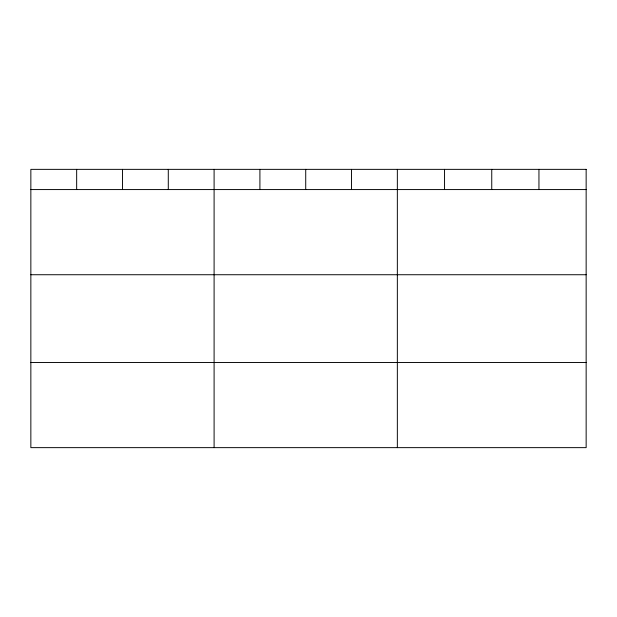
<?xml version="1.0" encoding="UTF-8"?>
<svg xmlns="http://www.w3.org/2000/svg" width="617" height="617" viewBox="0 0 617 617"><rect width="100%" height="100%" fill="white"/><g stroke="black" fill="none" stroke-linecap="round" stroke-linejoin="round"><path stroke-width="0.93" d="M30.85 189.566L586.15 189.566M30.85 274.735L586.15 274.735M30.85 362.48L586.15 362.48M538.949 169.359L538.949 189.566M491.749 169.359L491.749 189.566M444.548 169.359L444.548 189.566M397.348 169.359L397.348 447.641M351.536 169.359L351.536 189.566M305.724 169.359L305.724 189.566M259.911 169.359L259.911 189.566M214.099 169.359L214.099 447.641M168.287 169.359L168.287 189.566M122.475 169.359L122.475 189.566M76.662 169.359L76.662 189.566M586.15 169.359L30.85 169.359L30.85 447.641L586.15 447.641L586.15 169.359"/></g></svg>
